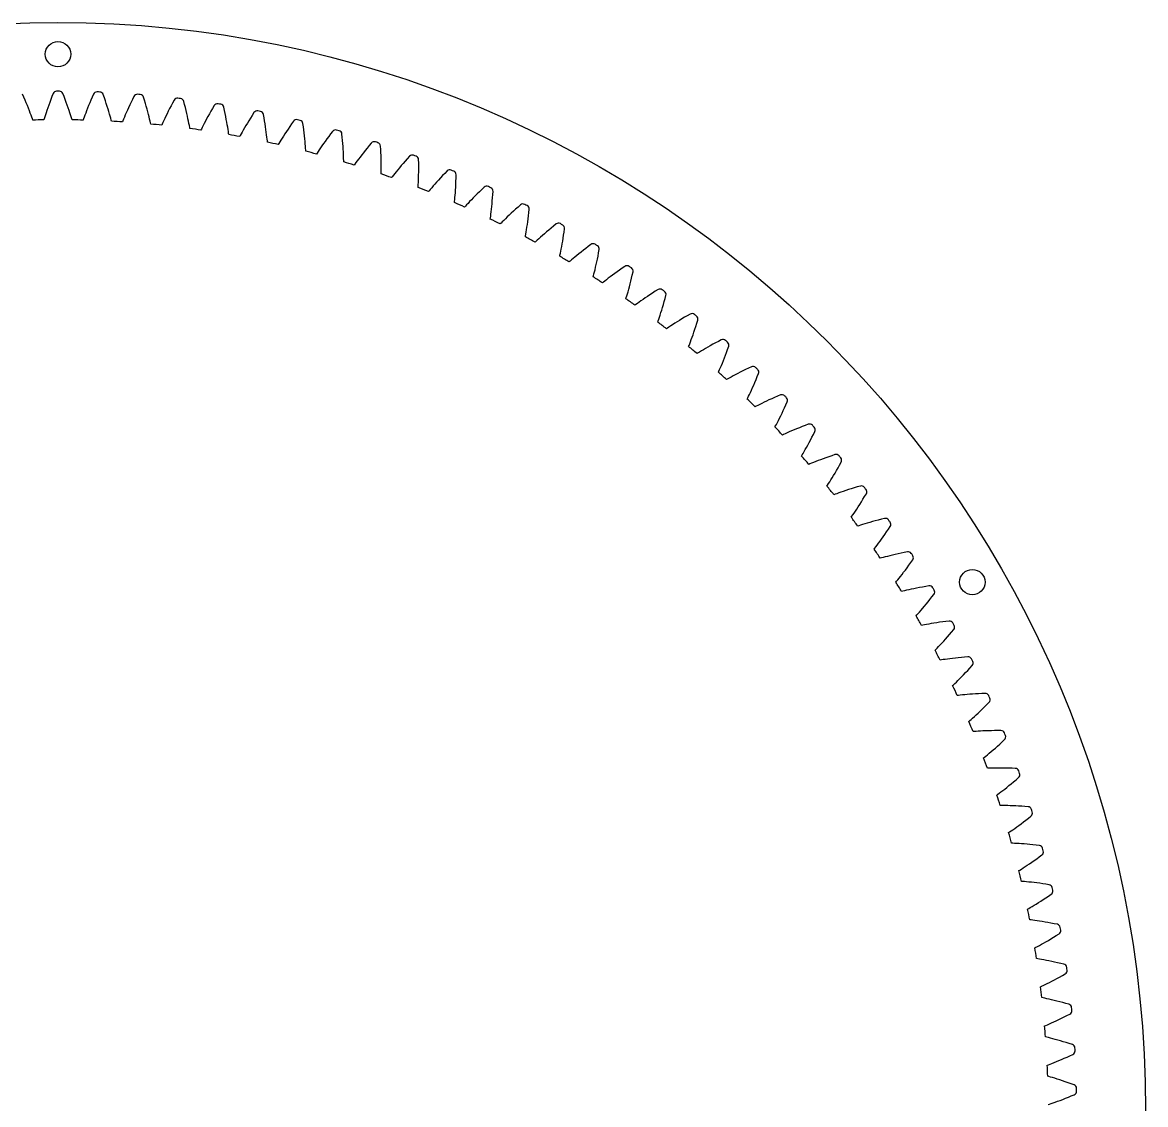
# Model space of a CAD drawing. Header units: millimetres. Extents: x -171 to 171, y -171 to 171.
# Drawn here: x -5.6 to 171.3, y 0.9 to 171.3 of the extents above; entities that cross this region are included whole.
import ezdxf

# ---------------------------------------------------------------- set-up
doc = ezdxf.new("R2010")
doc.units = ezdxf.units.MM

msp = doc.modelspace()

# ---------------------------------------------------------------- linework, layer by layer
at = {"layer": 'fixed_ring'}
for p, q in [((-5.388976, 159.555493), (-5.59615, 160.029648)), ((-5.191125, 159.095047), (-5.388976, 159.555493)), ((-0.958655, 159.643594), (-1.138044, 159.175647)), ((-0.770495, 160.125612), (-0.958655, 159.643594)), ((0.958655, 159.643594), (0.770495, 160.125612)), ((1.138044, 159.175647), (0.958655, 159.643594)), ((5.388976, 159.555493), (5.191125, 159.095047)), ((5.59615, 160.029648), (5.388976, 159.555493)), ((7.30477, 159.479267), (7.135922, 159.968384)), ((7.465413, 159.004558), (7.30477, 159.479267)), ((11.953947, 159.680645), (11.728086, 159.215101)), ((13.639335, 159.06277), (13.490066, 159.558213)), ((-5.004137, 158.649385), (-5.191125, 159.095047)), ((-4.828167, 158.219859), (-5.004137, 158.649385)), ((-4.663449, 157.808132), (-4.828167, 158.219859)), ((-4.510347, 157.416325), (-4.663449, 157.808132)), ((-1.751543, 157.471187), (-1.877682, 157.096808)), ((-1.614139, 157.868771), (-1.751543, 157.471187)), ((-1.465921, 158.286721), (-1.614139, 157.868771)), ((-1.307166, 158.722904), (-1.465921, 158.286721)), ((-1.138044, 159.175647), (-1.307166, 158.722904)), ((1.307166, 158.722904), (1.138044, 159.175647)), ((1.465921, 158.286721), (1.307166, 158.722904)), ((1.614139, 157.868771), (1.465921, 158.286721)), ((1.751543, 157.471187), (1.614139, 157.868771)), ((1.877682, 157.096808), (1.751543, 157.471187)), ((4.663449, 157.808132), (4.510347, 157.416325)), ((4.828167, 158.219859), (4.663449, 157.808132)), ((5.004137, 158.649385), (4.828167, 158.219859)), ((5.191125, 159.095047), (5.004137, 158.649385)), ((7.616402, 158.545449), (7.465413, 159.004558)), ((7.75769, 158.103299), (7.616402, 158.545449)), ((7.889175, 157.679787), (7.75769, 158.103299)), ((8.010664, 157.277055), (7.889175, 157.679787)), ((10.933664, 157.497966), (10.765106, 157.112556)), ((11.11462, 157.902819), (10.933664, 157.497966)), ((11.307528, 158.32501), (11.11462, 157.902819)), ((11.512086, 158.762885), (11.307528, 158.32501)), ((11.728086, 159.215101), (11.512086, 158.762885)), ((13.780978, 158.582049), (13.639335, 159.06277)), ((13.913595, 158.117301), (13.780978, 158.582049)), ((14.037193, 157.669883), (13.913595, 158.117301)), ((14.151737, 157.241479), (14.037193, 157.669883)), ((17.593038, 157.75029), (17.383498, 157.336102)), ((17.814843, 158.179686), (17.593038, 157.75029)), ((18.048651, 158.622957), (17.814843, 158.179686)), ((18.292842, 159.079154), (18.048651, 158.622957)), ((19.952333, 158.394762), (19.822879, 158.895748)), ((20.074752, 157.90879), (19.952333, 158.394762)), ((20.188788, 157.439137), (20.074752, 157.90879)), ((24.340678, 157.779998), (24.089432, 157.346373)), ((24.602813, 158.226126), (24.340678, 157.779998)), ((26.233782, 157.4763), (26.124348, 157.982036)), ((26.336784, 156.985845), (26.233782, 157.4763)), ((-4.369424, 157.047257), (-4.510347, 157.416325)), ((-4.241599, 156.704914), (-4.369424, 157.047257)), ((-4.128503, 156.395517), (-4.241599, 156.704914)), ((-4.033543, 156.130663), (-4.128503, 156.395517)), ((-3.969579, 155.949487), (-4.033543, 156.130663)), ((-2.176857, 156.167585), (-2.233568, 155.984009)), ((-2.092501, 156.436005), (-2.176857, 156.167585)), ((-1.991795, 156.749654), (-2.092501, 156.436005)), ((-1.877682, 157.096808), (-1.991795, 156.749654)), ((1.991795, 156.749654), (1.877682, 157.096808)), ((2.092501, 156.436005), (1.991795, 156.749654)), ((2.176857, 156.167585), (2.092501, 156.436005)), ((2.233568, 155.984009), (2.176857, 156.167585)), ((4.033543, 156.130663), (3.969579, 155.949487)), ((4.128503, 156.395517), (4.033543, 156.130663)), ((4.241599, 156.704914), (4.128503, 156.395517)), ((4.369424, 157.047257), (4.241599, 156.704914)), ((4.510347, 157.416325), (4.369424, 157.047257)), ((8.121819, 156.897956), (8.010664, 157.277055)), ((8.222041, 156.54654), (8.121819, 156.897956)), ((8.310197, 156.229136), (8.222041, 156.54654)), ((8.383815, 155.957575), (8.310197, 156.229136)), ((8.433183, 155.771889), (8.383815, 155.957575)), ((10.237565, 155.846866), (10.166448, 155.668376)), ((10.34298, 156.107736), (10.237565, 155.846866)), ((10.468287, 156.412392), (10.34298, 156.107736)), ((10.609621, 156.749381), (10.468287, 156.412392)), ((10.765106, 157.112556), (10.609621, 156.749381)), ((14.257119, 156.834235), (14.151737, 157.241479)), ((14.353114, 156.451017), (14.257119, 156.834235)), ((14.439285, 156.095895), (14.353114, 156.451017)), ((14.514753, 155.775236), (14.439285, 156.095895)), ((14.577517, 155.500963), (14.514753, 155.775236)), ((16.678423, 155.872549), (16.541102, 155.573115)), ((16.833042, 156.203653), (16.678423, 155.872549)), ((17.002842, 156.560359), (16.833042, 156.203653)), ((17.18659, 156.938764), (17.002842, 156.560359)), ((17.383498, 157.336102), (17.18659, 156.938764)), ((20.294501, 156.987159), (20.188788, 157.439137)), ((20.391921, 156.55454), (20.294501, 156.987159)), ((20.481029, 156.143428), (20.391921, 156.55454)), ((20.561714, 155.756697), (20.481029, 156.143428)), ((20.633698, 155.398429), (20.561714, 155.756697)), ((23.213694, 155.760608), (23.029847, 155.410935)), ((23.41234, 156.131408), (23.213694, 155.760608)), ((23.62489, 156.520604), (23.41234, 156.131408)), ((23.850731, 156.926134), (23.62489, 156.520604)), ((24.089432, 157.346373), (23.850731, 156.926134)), ((26.432058, 156.512029), (26.336784, 156.985845)), ((26.519718, 156.056206), (26.432058, 156.512029)), ((26.599863, 155.620056), (26.519718, 156.056206)), ((30.070711, 155.853846), (29.828926, 155.457615)), ((30.32593, 156.264262), (30.070711, 155.853846)), ((30.594217, 156.687556), (30.32593, 156.264262)), ((30.873881, 157.12291), (30.594217, 156.687556)), ((32.47375, 156.308835), (32.38451, 156.818522)), ((32.557172, 155.814673), (32.47375, 156.308835)), ((32.633533, 155.337444), (32.557172, 155.814673)), ((37.096131, 155.77125), (36.79938, 155.347359)), ((14.619463, 155.313461), (14.577517, 155.500963)), ((16.425399, 155.316643), (16.347243, 155.141122)), ((16.541102, 155.573115), (16.425399, 155.316643)), ((20.696359, 155.075024), (20.633698, 155.398429)), ((20.748168, 154.798472), (20.696359, 155.075024)), ((20.782626, 154.609451), (20.748168, 154.798472)), ((22.587262, 154.540833), (22.502189, 154.368557)), ((22.71307, 154.792502), (22.587262, 154.540833)), ((22.862186, 155.08624), (22.71307, 154.792502)), ((23.029847, 155.410935), (22.862186, 155.08624)), ((26.672556, 155.205726), (26.599863, 155.620056)), ((26.737801, 154.816093), (26.672556, 155.205726)), ((26.795485, 154.455247), (26.737801, 154.816093)), ((26.845238, 154.129606), (26.795485, 154.455247)), ((26.886012, 153.851213), (26.845238, 154.129606)), ((29.0098, 154.054707), (28.849123, 153.76713)), ((29.190236, 154.372481), (29.0098, 154.054707)), ((29.38784, 154.714568), (29.190236, 154.372481)), ((29.601071, 155.077177), (29.38784, 154.714568)), ((29.828926, 155.457615), (29.601071, 155.077177)), ((32.703002, 154.878496), (32.633533, 155.337444)), ((32.765744, 154.439504), (32.703002, 154.878496)), ((32.821907, 154.022612), (32.765744, 154.439504)), ((32.871611, 153.630693), (32.821907, 154.022612)), ((35.985796, 154.148816), (35.742997, 153.777738)), ((36.243143, 154.535121), (35.985796, 154.148816)), ((36.514477, 154.935066), (36.243143, 154.535121)), ((36.79938, 155.347359), (36.514477, 154.935066)), ((38.662371, 154.894213), (38.593464, 155.407045)), ((38.726081, 154.397126), (38.662371, 154.894213)), ((38.783409, 153.917238), (38.726081, 154.397126)), ((43.259725, 154.173284), (42.946356, 153.761526)), ((26.912929, 153.660972), (26.886012, 153.851213)), ((28.713409, 153.520662), (28.621555, 153.351904)), ((28.849123, 153.76713), (28.713409, 153.520662)), ((32.914903, 153.267839), (32.871611, 153.630693)), ((32.951671, 152.940478), (32.914903, 153.267839)), ((32.981344, 152.660684), (32.951671, 152.940478)), ((33.000676, 152.469523), (32.981344, 152.660684)), ((34.794155, 152.257743), (34.695664, 152.092771)), ((34.93956, 152.498621), (34.794155, 152.257743)), ((35.111543, 152.779583), (34.93956, 152.498621)), ((35.30447, 153.089931), (35.111543, 152.779583)), ((35.515518, 153.423892), (35.30447, 153.089931)), ((35.742997, 153.777738), (35.515518, 153.423892)), ((38.834577, 153.455891), (38.783409, 153.917238)), ((38.879815, 153.014752), (38.834577, 153.455891)), ((38.91936, 152.595957), (38.879815, 153.014752)), ((38.953443, 152.202372), (38.91936, 152.595957)), ((38.982275, 151.838083), (38.953443, 152.202372)), ((41.828405, 152.235143), (41.587039, 151.890622)), ((42.085765, 152.596276), (41.828405, 152.235143)), ((42.358267, 152.972044), (42.085765, 152.596276)), ((42.645287, 153.360886), (42.358267, 152.972044)), ((42.946356, 153.761526), (42.645287, 153.360886)), ((44.789859, 153.234672), (44.741395, 153.749839)), ((44.833756, 152.735445), (44.789859, 153.234672)), ((44.871959, 152.253657), (44.833756, 152.735445)), ((44.904745, 151.790641), (44.871959, 152.253657)), ((49.354916, 152.331538), (49.025425, 151.932564)), ((39.005999, 151.509519), (38.982275, 151.838083)), ((39.024526, 151.228767), (39.005999, 151.509519)), ((39.036242, 151.036988), (39.024526, 151.228767)), ((40.819884, 150.754073), (40.714912, 150.593147)), ((40.974751, 150.98898), (40.819884, 150.754073)), ((41.157767, 151.262882), (40.974751, 150.98898)), ((41.362881, 151.565315), (41.157767, 151.262882)), ((41.587039, 151.890622), (41.362881, 151.565315)), ((44.93241, 151.348052), (44.904745, 151.790641)), ((44.955274, 150.928016), (44.93241, 151.348052)), ((44.973682, 150.533387), (44.955274, 150.928016)), ((44.988009, 150.16824), (44.973682, 150.533387)), ((47.847674, 150.451834), (47.592802, 150.117181)), ((48.119188, 150.802449), (47.847674, 150.451834)), ((48.406413, 151.167087), (48.119188, 150.802449)), ((48.708666, 151.54421), (48.406413, 151.167087)), ((49.025425, 151.932564), (48.708666, 151.54421)), ((50.846524, 151.332836), (50.81858, 151.849522)), ((50.870539, 150.832258), (50.846524, 151.332836)), ((50.889558, 150.349332), (50.870539, 150.832258)), ((44.998651, 149.838993), (44.988009, 150.16824)), ((45.006002, 149.557725), (44.998651, 149.838993)), ((45.010085, 149.365633), (45.006002, 149.557725)), ((46.781068, 149.01203), (46.669781, 148.855405)), ((46.945152, 149.240595), (46.781068, 149.01203)), ((47.138913, 149.507004), (46.945152, 149.240595)), ((47.355888, 149.801043), (47.138913, 149.507004)), ((47.592802, 150.117181), (47.355888, 149.801043)), ((50.90391, 149.885379), (50.889558, 150.349332)), ((50.913958, 149.44204), (50.90391, 149.885379)), ((50.920104, 149.021427), (50.913958, 149.44204)), ((50.922809, 148.626378), (50.920104, 149.021427)), ((50.922607, 148.26095), (50.922809, 148.626378)), ((54.076525, 148.770173), (53.791286, 148.43063)), ((54.37802, 149.123103), (54.076525, 148.770173)), ((54.695026, 149.487912), (54.37802, 149.123103)), ((55.026975, 149.863366), (54.695026, 149.487912)), ((55.372067, 150.248925), (55.026975, 149.863366)), ((56.822791, 149.191711), (56.81541, 149.709099)), ((56.826886, 148.690574), (56.822791, 149.191711)), ((56.82669, 148.207274), (56.826886, 148.690574)), ((50.912756, 147.4581), (50.916314, 147.650203)), ((50.916314, 147.650203), (50.920152, 147.93154)), ((50.920152, 147.93154), (50.922607, 148.26095)), ((52.668282, 147.034369), (52.550856, 146.882291)), ((52.841323, 147.256229), (52.668282, 147.034369)), ((53.045522, 147.514724), (52.841323, 147.256229)), ((53.274016, 147.799905), (53.045522, 147.514724)), ((53.523311, 148.106374), (53.274016, 147.799905)), ((53.791286, 148.43063), (53.523311, 148.106374)), ((56.791416, 146.48436), (56.804419, 146.879204)), ((56.804419, 146.879204), (56.815, 147.299729)), ((56.815, 147.299729), (56.822586, 147.743117)), ((56.822586, 147.743117), (56.82669, 148.207274)), ((60.594902, 147.195243), (60.263643, 146.843325)), ((60.941515, 147.557202), (60.594902, 147.195243)), ((61.301664, 147.928737), (60.941515, 147.557202)), ((62.709209, 146.814684), (62.722404, 147.331956)), ((56.734925, 145.317405), (56.746117, 145.509215)), ((56.746117, 145.509215), (56.761136, 145.790177)), ((56.761136, 145.790177), (56.776686, 146.119229)), ((56.776686, 146.119229), (56.791416, 146.48436)), ((58.868255, 145.289194), (58.653941, 145.039021)), ((59.107906, 145.565065), (58.868255, 145.289194)), ((59.369189, 145.86138), (59.107906, 145.565065)), ((59.649843, 146.174726), (59.369189, 145.86138)), ((59.948355, 146.502661), (59.649843, 146.174726)), ((60.263643, 146.843325), (59.948355, 146.502661)), ((62.626206, 144.924507), (62.651413, 145.367243)), ((62.651413, 145.367243), (62.673968, 145.83087)), ((62.673968, 145.83087), (62.693377, 146.31378)), ((62.693377, 146.31378), (62.709209, 146.814684)), ((67.13433, 145.374644), (66.759695, 145.017721)), ((58.472216, 144.824216), (58.348837, 144.676927)), ((58.653941, 145.039021), (58.472216, 144.824216)), ((62.486192, 143.138147), (62.51237, 143.41829)), ((62.51237, 143.41829), (62.54099, 143.746464)), ((62.54099, 143.746464), (62.570224, 144.11072)), ((62.570224, 144.11072), (62.598915, 144.504736)), ((62.598915, 144.504736), (62.626206, 144.924507)), ((65.121191, 143.38575), (64.848335, 143.100056)), ((65.414082, 143.68769), (65.121191, 143.38575)), ((65.725395, 144.003498), (65.414082, 143.68769)), ((66.053977, 144.331358), (65.725395, 144.003498)), ((66.398966, 144.669828), (66.053977, 144.331358)), ((66.759695, 145.017721), (66.398966, 144.669828)), ((68.422145, 143.223877), (68.460738, 143.705634)), ((68.460738, 143.705634), (68.496471, 144.205512)), ((68.496471, 144.205512), (68.530221, 144.721851)), ((62.467384, 142.946934), (62.486192, 143.138147)), ((64.183694, 142.385066), (64.054557, 142.242799)), ((64.373815, 142.592476), (64.183694, 142.385066)), ((64.597906, 142.833931), (64.373815, 142.592476)), ((64.848335, 143.100056), (64.597906, 142.833931)), ((68.250096, 141.509212), (68.294429, 141.901775)), ((68.294429, 141.901775), (68.338386, 142.32013)), ((68.338386, 142.32013), (68.381176, 142.761513)), ((68.381176, 142.761513), (68.422145, 143.223877)), ((71.739867, 141.591173), (71.39851, 141.276636)), ((72.098039, 141.91566), (71.739867, 141.591173)), ((72.472314, 142.248937), (72.098039, 141.91566)), ((72.860842, 142.590683), (72.472314, 142.248937)), ((74.175427, 141.368322), (74.229677, 141.882911)), ((68.101069, 140.350434), (68.127465, 140.540749)), ((68.127465, 140.540749), (68.164759, 140.819629)), ((68.164759, 140.819629), (68.206403, 141.146406)), ((68.206403, 141.146406), (68.250096, 141.509212)), ((69.991901, 139.920464), (69.793684, 139.720776)), ((70.225414, 140.152818), (69.991901, 139.920464)), ((70.486225, 140.408777), (70.225414, 140.152818)), ((70.770224, 140.683397), (70.486225, 140.408777)), ((71.074887, 140.973454), (70.770224, 140.683397)), ((71.39851, 141.276636), (71.074887, 140.973454)), ((73.94251, 139.490715), (74.002814, 139.930049)), ((74.002814, 139.930049), (74.062132, 140.390418)), ((74.062132, 140.390418), (74.119848, 140.870259)), ((74.119848, 140.870259), (74.175427, 141.368322)), ((69.793684, 139.720776), (69.658993, 139.583755)), ((73.709366, 137.998303), (73.763968, 138.323166)), ((73.763968, 138.323166), (73.82205, 138.683948)), ((73.82205, 138.683948), (73.881955, 139.074439)), ((73.881955, 139.074439), (73.94251, 139.490715)), ((76.623308, 138.03631), (76.307354, 137.758595)), ((76.958729, 138.326386), (76.623308, 138.03631)), ((77.312321, 138.627104), (76.958729, 138.326386)), ((77.68311, 138.937094), (77.312321, 138.627104)), ((78.070339, 139.255228), (77.68311, 138.937094)), ((78.472147, 139.581257), (78.070339, 139.255228)), ((79.661759, 137.81214), (79.737095, 138.307599)), ((79.737095, 138.307599), (79.811761, 138.819624)), ((73.627072, 137.532012), (73.661013, 137.721126)), ((73.661013, 137.721126), (73.709366, 137.998303)), ((75.293316, 136.835558), (75.153284, 136.704001)), ((75.499315, 137.027208), (75.293316, 136.835558)), ((75.741881, 137.250095), (75.499315, 137.027208)), ((76.012662, 137.495483), (75.741881, 137.250095)), ((76.307354, 137.758595), (76.012662, 137.495483)), ((79.352659, 136.027197), (79.429716, 136.440737)), ((79.429716, 136.440737), (79.507438, 136.877325)), ((79.507438, 136.877325), (79.585012, 137.334973)), ((79.585012, 137.334973), (79.661759, 137.81214)), ((83.959371, 136.351125), (83.544919, 136.041328)), ((79.036656, 134.496123), (79.078089, 134.683738)), ((79.078089, 134.683738), (79.137423, 134.958774)), ((79.137423, 134.958774), (79.204897, 135.281209)), ((79.204897, 135.281209), (79.277277, 135.639397)), ((79.277277, 135.639397), (79.352659, 136.027197)), ((81.723827, 134.615968), (81.418908, 134.36478)), ((82.050572, 134.880903), (81.723827, 134.615968)), ((82.39726, 135.157414), (82.050572, 134.880903)), ((82.762528, 135.443837), (82.39726, 135.157414)), ((83.145348, 135.738841), (82.762528, 135.443837)), ((83.544919, 136.041328), (83.145348, 135.738841)), ((84.982052, 134.062373), (85.077708, 134.536111)), ((85.077708, 134.536111), (85.172683, 135.028184)), ((85.172683, 135.028184), (85.267646, 135.536836)), ((80.673894, 133.733976), (80.528743, 133.60809)), ((80.887349, 133.917284), (80.673894, 133.733976)), ((81.138585, 134.130352), (80.887349, 133.917284)), ((81.418908, 134.36478), (81.138585, 134.130352)), ((84.60715, 132.380372), (84.69789, 132.764868)), ((84.69789, 132.764868), (84.791327, 133.175018)), ((84.791327, 133.175018), (84.886345, 133.608171)), ((84.886345, 133.608171), (84.982052, 134.062373)), ((89.313838, 132.905393), (88.887397, 132.612318)), ((84.321266, 131.247568), (84.370125, 131.433388)), ((84.370125, 131.433388), (84.440347, 131.705847)), ((84.440347, 131.705847), (84.520587, 132.025345)), ((84.520587, 132.025345), (84.60715, 132.380372)), ((86.696413, 131.021619), (86.406992, 130.798521)), ((87.011078, 131.260485), (86.696413, 131.021619)), ((87.348098, 131.512221), (87.011078, 131.260485)), ((87.705504, 131.77473), (87.348098, 131.512221)), ((88.081871, 132.046405), (87.705504, 131.77473)), ((88.476116, 132.325956), (88.081871, 132.046405)), ((88.887397, 132.612318), (88.476116, 132.325956)), ((90.244718, 130.577792), (90.359133, 131.047354)), ((90.359133, 131.047354), (90.473595, 131.535261)), ((90.473595, 131.535261), (90.588705, 132.039735)), ((85.92691, 130.420932), (85.776868, 130.300917)), ((86.147484, 130.59561), (85.92691, 130.420932)), ((86.406992, 130.798521), (86.147484, 130.59561)), ((89.803242, 128.912026), (89.909196, 129.292611)), ((89.909196, 129.292611), (90.018865, 129.698721)), ((90.018865, 129.698721), (90.131029, 130.127755)), ((90.131029, 130.127755), (90.244718, 130.577792)), ((94.527081, 129.249511), (94.089326, 128.973621)), ((89.472548, 127.791483), (89.528756, 127.975214)), ((89.528756, 127.975214), (89.609754, 128.244666)), ((89.609754, 128.244666), (89.702633, 128.560721)), ((89.702633, 128.560721), (89.803242, 128.912026)), ((91.836834, 127.471285), (91.538772, 127.25987)), ((92.160746, 127.697453), (91.836834, 127.471285)), ((92.507508, 127.935591), (92.160746, 127.697453)), ((92.875068, 128.183683), (92.507508, 127.935591)), ((93.261938, 128.44018), (92.875068, 128.183683)), ((93.666986, 128.703836), (93.261938, 128.44018)), ((94.089326, 128.973621), (93.666986, 128.703836)), ((95.497681, 127.351383), (95.63145, 127.834354)), ((95.63145, 127.834354), (95.766525, 128.333853)), ((91.044057, 126.901667), (90.889363, 126.787711)), ((91.271402, 127.067437), (91.044057, 126.901667)), ((91.538772, 127.25987), (91.271402, 127.067437)), ((94.857336, 125.239844), (94.978337, 125.615916)), ((94.978337, 125.615916), (95.104065, 126.017345)), ((95.104065, 126.017345), (95.233197, 126.44158)), ((95.233197, 126.44158), (95.364688, 126.886742)), ((95.364688, 126.886742), (95.497681, 127.351383)), ((94.482354, 124.133334), (94.545822, 124.314685)), ((94.545822, 124.314685), (94.637469, 124.580704)), ((94.637469, 124.580704), (94.74284, 124.892817)), ((94.74284, 124.892817), (94.857336, 125.239844)), ((97.164689, 123.932505), (96.832041, 123.719394)), ((97.520644, 124.156669), (97.164689, 123.932505)), ((97.897777, 124.389952), (97.520644, 124.156669)), ((98.294538, 124.630865), (97.897777, 124.389952)), ((98.709749, 124.87821), (98.294538, 124.630865)), ((99.142481, 125.130991), (98.709749, 124.87821)), ((99.590858, 125.389259), (99.142481, 125.130991)), ((100.485227, 123.454044), (100.638092, 123.931314)), ((100.638092, 123.931314), (100.792919, 124.425049)), ((96.017246, 123.181744), (95.858143, 123.074028)), ((96.251001, 123.338344), (96.017246, 123.181744)), ((96.52581, 123.519996), (96.251001, 123.338344)), ((96.832041, 123.719394), (96.52581, 123.519996)), ((99.897298, 121.740596), (100.038886, 122.136709)), ((100.038886, 122.136709), (100.184782, 122.555475)), ((100.184782, 122.555475), (100.333867, 122.995057)), ((100.333867, 122.995057), (100.485227, 123.454044)), ((99.342765, 120.278905), (99.413393, 120.457589)), ((99.413393, 120.457589), (99.515543, 120.719754)), ((99.515543, 120.719754), (99.633239, 121.027431)), ((99.633239, 121.027431), (99.761441, 121.369632)), ((99.761441, 121.369632), (99.897298, 121.740596)), ((102.76569, 120.399534), (102.379581, 120.181429)), ((103.171715, 120.624484), (102.76569, 120.399534)), ((103.596431, 120.855125), (103.171715, 120.624484)), ((104.03887, 121.090502), (103.596431, 120.855125)), ((104.497161, 121.33074), (104.03887, 121.090502)), ((105.485604, 119.832314), (105.659938, 120.319503)), ((100.838611, 119.267045), (100.675352, 119.165739)), ((101.078407, 119.414228), (100.838611, 119.267045)), ((101.360221, 119.58481), (101.078407, 119.414228)), ((101.674138, 119.771876), (101.360221, 119.58481)), ((102.014995, 119.971594), (101.674138, 119.771876)), ((102.379581, 120.181429), (102.014995, 119.971594)), ((104.977954, 118.475584), (105.144398, 118.908892)), ((105.144398, 118.908892), (105.313886, 119.361498)), ((105.313886, 119.361498), (105.485604, 119.832314)), ((104.236262, 116.667922), (104.366097, 116.970676)), ((104.366097, 116.970676), (104.507803, 117.307509)), ((104.507803, 117.307509), (104.6583, 117.672779)), ((104.6583, 117.672779), (104.815525, 118.06295)), ((104.815525, 118.06295), (104.977954, 118.475584)), ((108.770753, 116.858545), (108.319306, 116.640944)), ((109.238233, 117.080373), (108.770753, 116.858545)), ((104.046095, 116.23429), (104.12377, 116.410025)), ((104.12377, 116.410025), (104.236262, 116.667922)), ((105.50053, 115.16376), (105.333373, 115.069026)), ((105.745988, 115.301294), (105.50053, 115.16376)), ((106.034361, 115.460537), (105.745988, 115.301294)), ((106.355466, 115.634975), (106.034361, 115.460537)), ((106.703994, 115.820984), (106.355466, 115.634975)), ((107.076634, 116.016158), (106.703994, 115.820984)), ((107.471109, 116.218741), (107.076634, 116.016158)), ((107.885757, 116.42737), (107.471109, 116.218741)), ((108.319306, 116.640944), (107.885757, 116.42737)), ((109.788673, 114.634707), (109.976021, 115.080217)), ((109.976021, 115.080217), (110.166322, 115.543834)), ((110.166322, 115.543834), (110.359887, 116.023707)), ((109.088917, 113.0599), (109.253817, 113.418897)), ((109.253817, 113.418897), (109.426429, 113.802509)), ((109.426429, 113.802509), (109.605135, 114.20836)), ((109.605135, 114.20836), (109.788673, 114.634707)), ((108.584906, 112.005885), (108.669507, 112.178393)), ((108.669507, 112.178393), (108.792163, 112.431613)), ((108.792163, 112.431613), (108.933932, 112.728966)), ((108.933932, 112.728966), (109.088917, 113.0599)), ((111.224273, 111.487237), (110.868625, 111.315231)), ((111.604377, 111.667441), (111.224273, 111.487237)), ((112.006594, 111.854181), (111.604377, 111.667441)), ((112.429208, 112.04616), (112.006594, 111.854181)), ((112.870906, 112.242329), (112.429208, 112.04616)), ((113.330647, 112.44181), (112.870906, 112.242329)), ((113.806577, 112.644877), (113.330647, 112.44181)), ((114.672845, 111.072656), (114.885334, 111.544454)), ((109.995631, 110.878378), (109.824839, 110.790364)), ((110.246363, 111.006044), (109.995631, 110.878378)), ((110.540838, 111.153697), (110.246363, 111.006044)), ((110.868625, 111.315231), (110.540838, 111.153697)), ((113.864307, 109.362123), (114.059007, 109.760548)), ((114.059007, 109.760548), (114.259351, 110.179262)), ((114.259351, 110.179262), (114.464263, 110.616971)), ((114.464263, 110.616971), (114.672845, 111.072656)), ((113.043414, 107.769383), (113.176041, 108.017527)), ((113.176041, 108.017527), (113.329519, 108.309009)), ((113.329519, 108.309009), (113.497538, 108.633519)), ((113.497538, 108.633519), (113.676581, 108.985677)), ((113.676581, 108.985677), (113.864307, 109.362123)), ((118.194969, 108.031267), (117.711342, 107.847282)), ((112.952022, 107.600375), (113.043414, 107.769383)), ((114.316806, 106.417674), (114.14265, 106.33652)), ((114.572415, 106.535271), (114.316806, 106.417674)), ((114.872528, 106.6711), (114.572415, 106.535271)), ((115.206477, 106.819475), (114.872528, 106.6711)), ((115.568682, 106.977205), (115.206477, 106.819475)), ((115.95565, 107.142156), (115.568682, 106.977205)), ((116.364974, 107.312757), (115.95565, 107.142156)), ((116.794886, 107.487783), (116.364974, 107.312757)), ((117.244033, 107.666236), (116.794886, 107.487783)), ((117.711342, 107.847282), (117.244033, 107.666236)), ((118.771512, 105.978817), (118.998046, 106.425849)), ((118.998046, 106.425849), (119.229125, 106.888826)), ((117.919598, 104.380128), (118.122143, 104.748813)), ((118.122143, 104.748813), (118.332528, 105.139182)), ((118.332528, 105.139182), (118.54936, 105.5496)), ((118.54936, 105.5496), (118.771512, 105.978817)), ((117.140538, 103.024727), (117.238577, 103.189968)), ((117.238577, 103.189968), (117.380964, 103.432643)), ((117.380964, 103.432643), (117.545909, 103.717793)), ((117.545909, 103.717793), (117.726697, 104.035367)), ((117.726697, 104.035367), (117.919598, 104.380128)), ((120.975888, 102.759445), (120.539357, 102.601649)), ((121.431774, 102.919901), (120.975888, 102.759445)), ((121.905912, 103.082224), (121.431774, 102.919901)), ((122.39647, 103.246837), (121.905912, 103.082224)), ((118.457222, 101.788702), (118.279978, 101.714536)), ((118.717305, 101.896044), (118.457222, 101.788702)), ((119.022581, 102.019834), (118.717305, 101.896044)), ((119.362165, 102.154815), (119.022581, 102.019834)), ((119.730354, 102.29802), (119.362165, 102.154815)), ((120.123574, 102.447456), (119.730354, 102.29802)), ((120.539357, 102.601649), (120.123574, 102.447456)), ((122.651919, 100.753043), (122.890959, 101.173089)), ((122.890959, 101.173089), (123.135087, 101.610761)), ((123.135087, 101.610761), (123.384389, 102.064185)), ((121.576435, 98.962577), (121.769705, 99.272713)), ((121.769705, 99.272713), (121.976161, 99.609532)), ((121.976161, 99.609532), (122.193203, 99.969873)), ((122.193203, 99.969873), (122.418942, 100.35157)), ((122.418942, 100.35157), (122.651919, 100.753043)), ((121.14383, 98.286176), (121.248361, 98.447389)), ((121.248361, 98.447389), (121.400283, 98.684211)), ((121.400283, 98.684211), (121.576435, 98.962577)), ((123.329116, 97.328627), (122.984434, 97.207254)), ((123.702708, 97.457082), (123.329116, 97.328627)), ((124.101558, 97.590766), (123.702708, 97.457082)), ((124.523142, 97.728307), (124.101558, 97.590766)), ((124.965601, 97.868623), (124.523142, 97.728307)), ((125.427507, 98.010828), (124.965601, 97.868623)), ((125.907722, 98.154173), (125.427507, 98.010828)), ((126.404437, 98.299153), (125.907722, 98.154173)), ((122.410334, 96.998781), (122.230281, 96.93172)), ((122.674478, 97.095699), (122.410334, 96.998781)), ((122.984434, 97.207254), (122.674478, 97.095699)), ((126.311786, 95.405281), (126.56054, 95.797174)), ((126.56054, 95.797174), (126.816091, 96.207385)), ((126.816091, 96.207385), (127.077425, 96.635005)), ((127.077425, 96.635005), (127.344557, 97.078159)), ((125.066427, 93.549144), (125.227644, 93.779739)), ((125.227644, 93.779739), (125.414724, 94.050882)), ((125.414724, 94.050882), (125.620171, 94.353088)), ((125.620171, 94.353088), (125.839854, 94.681433)), ((125.839854, 94.681433), (126.07105, 95.032861)), ((126.07105, 95.032861), (126.311786, 95.405281)), ((124.955569, 93.392214), (125.066427, 93.549144)), ((126.169889, 92.055486), (125.987313, 91.995636)), ((126.437678, 92.141825), (126.169889, 92.055486)), ((126.751824, 92.240969), (126.437678, 92.141825)), ((127.101059, 92.348543), (126.751824, 92.240969)), ((127.479462, 92.462043), (127.101059, 92.348543)), ((127.883312, 92.579765), (127.479462, 92.462043)), ((128.310031, 92.700437), (127.883312, 92.579765)), ((128.757718, 92.823051), (128.310031, 92.700437)), ((129.224912, 92.946779), (128.757718, 92.823051)), ((129.710447, 93.07092), (129.224912, 92.946779)), ((130.212533, 93.196037), (129.710447, 93.07092)), ((129.749554, 89.945582), (130.004905, 90.308137)), ((130.004905, 90.308137), (130.269043, 90.689831)), ((130.269043, 90.689831), (130.5407, 91.089557)), ((130.5407, 91.089557), (130.818829, 91.50645)), ((130.818829, 91.50645), (131.103367, 91.938633)), ((128.569728, 88.35058), (128.686737, 88.502978)), ((128.686737, 88.502978), (128.856995, 88.726982)), ((128.856995, 88.726982), (129.054706, 88.990473)), ((129.054706, 88.990473), (129.272005, 89.284272)), ((129.272005, 89.284272), (129.504569, 89.603624)), ((129.504569, 89.603624), (129.749554, 89.945582)), ((129.729945, 86.966631), (129.545133, 86.914087)), ((130.000954, 87.042256), (129.729945, 86.966631)), ((130.318793, 87.128833), (130.000954, 87.042256)), ((130.672029, 87.222437), (130.318793, 87.128833)), ((131.054645, 87.320803), (130.672029, 87.222437)), ((131.462856, 87.422377), (131.054645, 87.320803)), ((131.894035, 87.525988), (131.462856, 87.422377)), ((132.346243, 87.630707), (131.894035, 87.525988)), ((132.817987, 87.735763), (132.346243, 87.630707)), ((133.308073, 87.840502), (132.817987, 87.735763)), ((133.814737, 87.94556), (133.308073, 87.840502)), ((133.222896, 84.716081), (133.492459, 85.068198)), ((133.492459, 85.068198), (133.771563, 85.439088)), ((133.771563, 85.439088), (134.058898, 85.827698)), ((134.058898, 85.827698), (134.35338, 86.233204)), ((134.35338, 86.233204), (134.654876, 86.653733)), ((131.980592, 83.169246), (132.103567, 83.316871)), ((132.103567, 83.316871), (132.282596, 83.533929)), ((132.282596, 83.533929), (132.490626, 83.789351)), ((132.490626, 83.789351), (132.719434, 84.074279)), ((132.719434, 84.074279), (132.96451, 84.384133)), ((132.96451, 84.384133), (133.222896, 84.716081)), ((133.08487, 81.740265), (132.898115, 81.69511)), ((133.358672, 81.805055), (133.08487, 81.740265)), ((133.679701, 81.878927), (133.358672, 81.805055)), ((134.036379, 81.958414), (133.679701, 81.878927)), ((134.422604, 82.041491), (134.036379, 81.958414)), ((134.83453, 82.126755), (134.422604, 82.041491)), ((135.269487, 82.213143), (134.83453, 82.126755)), ((135.725502, 82.2998), (135.269487, 82.213143)), ((136.201049, 82.386019), (135.725502, 82.2998)), ((136.694912, 82.471191), (136.201049, 82.386019)), ((137.205351, 82.556022), (136.694912, 82.471191)), ((136.485586, 79.352626), (136.768935, 79.693747)), ((136.768935, 79.693747), (137.062563, 80.053248)), ((137.062563, 80.053248), (137.36512, 80.430128)), ((137.36512, 80.430128), (137.675492, 80.823605)), ((137.675492, 80.823605), (137.993468, 81.231816)), ((135.182767, 77.856403), (135.311514, 77.999023)), ((135.311514, 77.999023), (135.49903, 78.208792)), ((135.49903, 78.208792), (135.717051, 78.455742)), ((135.717051, 78.455742), (135.957006, 78.731348)), ((135.957006, 78.731348), (136.214207, 79.031213)), ((136.214207, 79.031213), (136.485586, 79.352626)), ((136.229361, 76.38465), (136.040959, 76.346955)), ((136.505522, 76.438504), (136.229361, 76.38465)), ((136.829235, 76.499554), (136.505522, 76.438504)), ((137.188791, 76.564798), (136.829235, 76.499554)), ((137.578013, 76.632455), (137.188791, 76.564798)), ((137.993003, 76.701275), (137.578013, 76.632455)), ((138.431051, 76.770301), (137.993003, 76.701275)), ((138.89015, 76.838761), (138.431051, 76.770301)), ((139.368749, 76.906005), (138.89015, 76.838761)), ((139.865608, 76.971476), (139.368749, 76.906005)), ((140.379016, 77.035946), (139.865608, 76.971476)), ((139.829151, 74.193285), (140.13684, 74.540828)), ((140.13684, 74.540828), (140.454141, 74.905381)), ((140.454141, 74.905381), (140.77991, 75.286208)), ((140.77991, 75.286208), (141.113864, 75.681454)), ((138.17119, 72.420454), (138.305506, 72.557843)), ((138.305506, 72.557843), (138.501214, 72.75999)), ((138.501214, 72.75999), (138.728879, 72.998077)), ((138.728879, 72.998077), (138.979602, 73.263926)), ((138.979602, 73.263926), (139.248521, 73.553328)), ((139.248521, 73.553328), (139.532464, 73.863698)), ((139.532464, 73.863698), (139.829151, 74.193285)), ((139.158445, 70.908255), (138.968693, 70.878081)), ((139.436529, 70.951087), (139.158445, 70.908255)), ((139.762413, 70.99922), (139.436529, 70.951087)), ((140.124278, 71.050118), (139.762413, 70.99922)), ((140.515883, 71.102247), (140.124278, 71.050118)), ((140.933281, 71.154513), (140.515883, 71.102247)), ((141.373726, 71.20607), (140.933281, 71.154513)), ((141.835184, 71.256224), (141.373726, 71.20607)), ((142.316078, 71.304387), (141.835184, 71.256224)), ((142.815147, 71.350053), (142.316078, 71.304387)), ((143.330713, 71.394061), (142.815147, 71.350053)), ((142.989531, 68.910544), (143.321074, 69.262193)), ((143.321074, 69.262193), (143.661726, 69.629768)), ((143.661726, 69.629768), (144.01113, 70.011425)), ((141.284398, 67.19614), (141.521349, 67.424988)), ((141.521349, 67.424988), (141.782443, 67.680659)), ((141.782443, 67.680659), (142.062655, 67.959141)), ((142.062655, 67.959141), (142.358712, 68.257977)), ((142.358712, 68.257977), (142.668268, 68.575508)), ((142.668268, 68.575508), (142.989531, 68.910544)), ((140.941137, 66.869993), (141.080808, 67.001933)), ((141.080808, 67.001933), (141.284398, 67.19614)), ((143.650714, 65.495242), (143.231568, 65.459611)), ((144.092861, 65.529248), (143.650714, 65.495242)), ((144.555948, 65.561016), (144.092861, 65.529248)), ((145.038377, 65.590023), (144.555948, 65.561016)), ((145.538866, 65.615811), (145.038377, 65.590023)), ((146.055774, 65.639287), (145.538866, 65.615811)), ((141.867491, 65.31974), (141.67669, 65.297134)), ((142.147058, 65.351483), (141.867491, 65.31974)), ((142.474598, 65.386622), (142.147058, 65.351483)), ((142.838201, 65.423092), (142.474598, 65.386622)), ((143.231568, 65.459611), (142.838201, 65.423092)), ((145.961388, 63.509488), (146.316384, 63.863229)), ((146.316384, 63.863229), (146.680685, 64.230693)), ((144.090045, 61.745286), (144.361096, 61.990374)), ((144.361096, 61.990374), (144.652158, 62.257496)), ((144.652158, 62.257496), (144.959862, 62.544326)), ((144.959862, 62.544326), (145.281797, 62.849299)), ((145.281797, 62.849299), (145.616126, 63.171297)), ((145.616126, 63.171297), (145.961388, 63.509488)), ((143.488226, 61.213797), (143.633033, 61.34008)), ((143.633033, 61.34008), (143.844182, 61.52604)), ((143.844182, 61.52604), (144.090045, 61.745286)), ((144.352215, 59.627941), (144.160666, 59.612938)), ((144.632823, 59.648544), (144.352215, 59.627941)), ((144.961501, 59.670633), (144.632823, 59.648544)), ((145.326267, 59.69262), (144.961501, 59.670633)), ((145.720775, 59.713471), (145.326267, 59.69262)), ((146.141006, 59.73241), (145.720775, 59.713471)), ((146.584155, 59.74881), (146.141006, 59.73241)), ((147.048139, 59.762142), (146.584155, 59.74881)), ((147.53134, 59.771947), (147.048139, 59.762142)), ((148.032459, 59.777817), (147.53134, 59.771947)), ((148.549892, 59.780724), (148.032459, 59.777817)), ((147.012937, 56.45741), (147.331801, 56.731779)), ((147.331801, 56.731779), (147.665606, 57.023712)), ((147.665606, 57.023712), (148.012472, 57.332164)), ((148.012472, 57.332164), (148.370906, 57.656361)), ((148.370906, 57.656361), (148.739685, 57.995709)), ((148.739685, 57.995709), (149.118307, 58.348399)), ((145.808431, 55.46081), (145.958144, 55.581236)), ((145.958144, 55.581236), (146.17652, 55.758654)), ((146.17652, 55.758654), (146.430904, 55.967952)), ((146.430904, 55.967952), (146.711485, 56.20207)), ((146.711485, 56.20207), (147.012937, 56.45741)), ((146.608689, 53.841858), (146.416695, 53.834482)), ((146.889894, 53.851289), (146.608689, 53.841858)), ((147.219191, 53.860293), (146.889894, 53.851289)), ((147.584542, 53.86776), (147.219191, 53.860293)), ((147.979567, 53.872911), (147.584542, 53.86776)), ((148.400219, 53.875128), (147.979567, 53.872911)), ((148.84367, 53.873897), (148.400219, 53.875128)), ((149.307817, 53.868773), (148.84367, 53.873897)), ((149.791025, 53.859359), (149.307817, 53.868773)), ((150.291982, 53.845301), (149.791025, 53.859359)), ((150.809121, 53.827635), (150.291982, 53.845301)), ((149.815925, 51.107959), (150.17478, 51.402377)), ((150.17478, 51.402377), (150.54582, 51.712068)), ((150.54582, 51.712068), (150.927799, 52.036486)), ((150.927799, 52.036486), (151.320143, 52.373845)), ((147.898083, 49.620127), (148.052465, 49.734506)), ((148.052465, 49.734506), (148.277722, 49.903102)), ((148.277722, 49.903102), (148.540226, 50.102121)), ((148.540226, 50.102121), (148.829893, 50.324899)), ((148.829893, 50.324899), (149.141258, 50.568052)), ((149.141258, 50.568052), (149.470778, 50.829528)), ((149.470778, 50.829528), (149.815925, 51.107959)), ((148.633345, 47.97064), (148.441209, 47.970903)), ((148.914702, 47.968884), (148.633345, 47.97064)), ((149.244096, 47.964789), (148.914702, 47.968884)), ((149.609456, 47.957725), (149.244096, 47.964789)), ((150.004373, 47.947167), (149.609456, 47.957725)), ((150.424781, 47.932659), (150.004373, 47.947167)), ((150.867832, 47.913799), (150.424781, 47.932659)), ((151.331409, 47.890225), (150.867832, 47.913799)), ((151.81386, 47.861608), (151.331409, 47.890225)), ((152.313862, 47.827646), (151.81386, 47.861608)), ((152.82989, 47.789434), (152.313862, 47.827646)), ((152.877264, 45.994982), (153.28271, 46.316476)), ((150.414675, 44.157068), (150.712971, 44.368155)), ((150.712971, 44.368155), (151.033756, 44.598736)), ((151.033756, 44.598736), (151.373411, 44.846905)), ((151.373411, 44.846905), (151.729355, 45.111394)), ((151.729355, 45.111394), (152.099631, 45.391312)), ((152.099631, 45.391312), (152.482689, 45.686007)), ((152.482689, 45.686007), (152.877264, 45.994982)), ((149.753878, 43.700985), (149.912685, 43.809135)), ((149.912685, 43.809135), (150.144466, 43.968643)), ((150.144466, 43.968643), (150.414675, 44.157068)), ((150.42298, 42.023571), (150.231007, 42.031472)), ((150.704045, 42.01063), (150.42298, 42.023571)), ((151.033016, 41.993443), (150.704045, 42.01063)), ((151.397806, 41.971859), (151.033016, 41.993443)), ((151.791991, 41.945609), (151.397806, 41.971859)), ((152.21149, 41.914398), (151.791991, 41.945609)), ((152.653441, 41.877939), (152.21149, 41.914398)), ((153.115714, 41.835954), (152.653441, 41.877939)), ((153.596647, 41.788179), (153.115714, 41.835954)), ((154.094903, 41.734365), (153.596647, 41.788179)), ((154.609004, 41.675667), (154.094903, 41.734365)), ((153.036691, 38.793369), (153.402869, 39.043498)), ((153.402869, 39.043498), (153.783981, 39.308475)), ((153.783981, 39.308475), (154.178452, 39.587707)), ((154.178452, 39.587707), (154.584999, 39.880751)), ((154.584999, 39.880751), (155.002906, 40.185872)), ((151.372881, 37.712743), (151.535862, 37.814494)), ((151.535862, 37.814494), (151.773802, 37.96466)), ((151.773802, 37.96466), (152.051288, 38.142194)), ((152.051288, 38.142194), (152.35774, 38.341255)), ((152.35774, 38.341255), (152.687439, 38.558901)), ((152.687439, 38.558901), (153.036691, 38.793369)), ((151.974766, 36.010053), (151.783258, 36.02558)), ((152.255095, 35.985948), (151.974766, 36.010053)), ((152.583122, 35.955696), (152.255095, 35.985948)), ((152.946765, 35.919627), (152.583122, 35.955696)), ((153.339595, 35.877726), (152.946765, 35.919627)), ((153.757521, 35.829862), (153.339595, 35.877726)), ((154.197674, 35.775861), (153.757521, 35.829862)), ((154.657912, 35.715531), (154.197674, 35.775861)), ((155.136565, 35.648673), (154.657912, 35.715531)), ((155.632288, 35.575093), (155.136565, 35.648673)), ((156.143649, 35.496003), (155.632288, 35.575093)), ((155.630428, 33.426811), (156.048303, 33.703461)), ((156.048303, 33.703461), (156.478011, 33.991725)), ((152.91943, 31.76006), (153.163152, 31.900648)), ((153.163152, 31.900648), (153.447477, 32.06701)), ((153.447477, 32.06701), (153.7616, 32.253729)), ((153.7616, 32.253729), (154.099691, 32.458095)), ((154.099691, 32.458095), (154.457989, 32.678494)), ((154.457989, 32.678494), (154.833822, 32.913867)), ((154.833822, 32.913867), (155.225167, 33.163482)), ((155.225167, 33.163482), (155.630428, 33.426811)), ((152.752532, 31.664868), (152.91943, 31.76006)), ((153.286249, 29.939596), (153.09551, 29.962725)), ((153.565397, 29.904366), (153.286249, 29.939596)), ((153.891963, 29.861097), (153.565397, 29.904366)), ((154.253884, 29.810599), (153.891963, 29.861097)), ((154.644738, 29.753113), (154.253884, 29.810599)), ((155.060431, 29.688672), (154.644738, 29.753113)), ((155.498089, 29.617215), (155.060431, 29.688672)), ((155.955564, 29.538634), (155.498089, 29.617215)), ((156.431181, 29.4528), (155.955564, 29.538634)), ((156.923586, 29.35957), (156.431181, 29.4528)), ((157.431398, 29.260213), (156.923586, 29.35957)), ((155.635057, 26.511947), (156.01995, 26.732192)), ((156.01995, 26.732192), (156.42091, 26.966051)), ((156.42091, 26.966051), (156.83632, 27.21306)), ((156.83632, 27.21306), (157.264863, 27.472878)), ((157.264863, 27.472878), (157.705691, 27.743831)), ((153.89065, 25.566926), (154.061201, 25.655407)), ((154.061201, 25.655407), (154.310319, 25.786194)), ((154.310319, 25.786194), (154.601033, 25.941121)), ((154.601033, 25.941121), (154.922331, 26.115204)), ((154.922331, 26.115204), (155.26828, 26.305967)), ((155.26828, 26.305967), (155.635057, 26.511947)), ((154.355354, 23.821799), (154.165686, 23.852492)), ((154.632881, 23.775498), (154.355354, 23.821799)), ((154.957468, 23.71928), (154.632881, 23.775498)), ((155.317096, 23.654433), (154.957468, 23.71928)), ((155.705356, 23.581454), (155.317096, 23.654433)), ((156.118158, 23.500537), (155.705356, 23.581454)), ((156.552629, 23.411737), (156.118158, 23.500537)), ((157.006618, 23.315031), (156.552629, 23.411737)), ((157.478447, 23.210356), (157.006618, 23.315031)), ((157.966756, 23.097623), (157.478447, 23.210356)), ((158.470217, 22.978156), (157.966756, 23.097623)), ((158.232755, 21.198855), (158.684007, 21.452068)), ((154.785436, 19.428557), (154.959369, 19.510187)), ((154.959369, 19.510187), (155.21349, 19.630967)), ((155.21349, 19.630967), (155.510134, 19.774213)), ((155.510134, 19.774213), (155.838099, 19.935385)), ((155.838099, 19.935385), (156.191358, 20.112244)), ((156.191358, 20.112244), (156.566034, 20.303479)), ((156.566034, 20.303479), (156.959379, 20.508248)), ((156.959379, 20.508248), (157.369319, 20.725982)), ((157.369319, 20.725982), (157.794221, 20.95628)), ((157.794221, 20.95628), (158.232755, 21.198855)), ((155.180392, 17.666335), (154.992094, 17.704544)), ((155.455859, 17.609037), (155.180392, 17.666335)), ((155.777955, 17.539959), (155.455859, 17.609037)), ((156.13472, 17.460866), (155.777955, 17.539959)), ((156.519771, 17.372508), (156.13472, 17.460866)), ((156.92903, 17.275244), (156.519771, 17.372508)), ((157.359627, 17.169241), (156.92903, 17.275244)), ((157.809413, 17.054562), (157.359627, 17.169241)), ((158.276707, 16.931212), (157.809413, 17.054562)), ((158.760148, 16.799154), (158.276707, 16.931212)), ((159.258461, 16.659766), (158.760148, 16.799154)), ((157.249448, 14.062907), (157.650623, 14.251876)), ((157.650623, 14.251876), (158.068895, 14.45314)), ((158.068895, 14.45314), (158.502617, 14.666363)), ((158.502617, 14.666363), (158.950449, 14.891312)), ((158.950449, 14.891312), (159.41141, 15.126385)), ((155.435474, 13.259467), (155.612515, 13.334118)), ((155.612515, 13.334118), (155.871237, 13.444699)), ((155.871237, 13.444699), (156.173341, 13.576039)), ((156.173341, 13.576039), (156.507454, 13.724044)), ((156.507454, 13.724044), (156.867466, 13.886719)), ((156.867466, 13.886719), (157.249448, 14.062907)), ((155.760058, 11.482936), (155.573428, 11.528601)), ((156.033029, 11.414732), (155.760058, 11.482936)), ((156.352124, 11.332903), (156.033029, 11.414732)), ((156.705463, 11.239689), (156.352124, 11.332903)), ((157.086696, 11.136093), (156.705463, 11.239689)), ((157.491765, 11.022635), (157.086696, 11.136093)), ((157.917807, 10.899596), (157.491765, 11.022635)), ((158.362678, 10.767127), (157.917807, 10.899596)), ((158.824698, 10.625296), (158.362678, 10.767127)), ((159.302508, 10.474123), (158.824698, 10.625296)), ((159.794885, 10.315033), (159.302508, 10.474123)), ((155.839736, 7.069411), (156.019605, 7.136964)), ((156.019605, 7.136964), (156.282519, 7.237172)), ((156.282519, 7.237172), (156.589606, 7.356398)), ((156.589606, 7.356398), (156.929339, 7.491003)), ((156.929339, 7.491003), (157.295533, 7.639236)), ((157.295533, 7.639236), (157.684219, 7.800098)), ((157.684219, 7.800098), (158.092589, 7.972969)), ((158.092589, 7.972969), (158.518532, 8.157445)), ((158.518532, 8.157445), (158.960388, 8.353257)), ((158.960388, 8.353257), (159.416809, 8.560223)), ((159.416809, 8.560223), (159.886752, 8.776784)), ((156.093435, 5.28138), (155.908768, 5.33443)), ((156.363479, 5.202378), (156.093435, 5.28138)), ((156.679068, 5.107928), (156.363479, 5.202378)), ((157.028422, 5.000739), (156.679068, 5.107928)), ((157.405235, 4.882069), (157.028422, 5.000739)), ((157.805473, 4.752596), (157.405235, 4.882069)), ((158.226287, 4.612717), (157.805473, 4.752596)), ((158.66554, 4.462666), (158.226287, 4.612717)), ((159.121556, 4.302579), (158.66554, 4.462666)), ((159.592977, 4.132529), (159.121556, 4.302579)), ((160.078641, 3.95399), (159.592977, 4.132529)), ((158.284578, 1.681455), (158.717518, 1.848851)), ((158.717518, 1.848851), (159.16681, 2.026941)), ((159.16681, 2.026941), (159.631098, 2.215599)), ((159.631098, 2.215599), (160.109279, 2.413305)), ((155.997584, 0.868177), (156.179996, 0.928526)), ((156.179996, 0.928526), (156.446686, 1.018202)), ((156.446686, 1.018202), (156.758271, 1.125125)), ((156.758271, 1.125125), (157.103087, 1.246117)), ((157.103087, 1.246117), (157.474884, 1.379675)), ((157.474884, 1.379675), (157.869658, 1.524957)), ((157.869658, 1.524957), (158.284578, 1.681455))]:
    msp.add_line(p, q, dxfattribs=at)
for centre, radius, start, end in [((-0.214586, 159.899856), 0.6, 90.076891, 157.897803), ((0, 0), 160.5, 89.923109, 90.076891), ((0.214586, 159.899856), 0.6, 22.102197, 89.923109), ((6.142644, 159.78197), 0.6, 87.79841, 155.619322), ((0, 0), 160.5, 87.644628, 87.79841), ((6.571478, 159.764908), 0.6, 19.823716, 87.644628), ((12.490162, 159.411436), 0.6, 85.519929, 153.340841), ((0, 0), 160.5, 85.366147, 85.519929), ((12.917978, 159.377338), 0.6, 17.545235, 85.366147), ((18.817931, 158.788839), 0.6, 83.241448, 151.06236), ((0, 0), 160.5, 83.087666, 83.241448), ((19.244053, 158.73776), 0.6, 15.266754, 83.087666), ((25.115944, 157.915165), 0.6, 80.962967, 148.783879), ((0, 0), 160.5, 80.809185, 80.962967), ((25.539699, 157.847185), 0.6, 12.988273, 80.809185), ((0, 0), 156, 90.820374, 91.458107), ((0, 0), 156, 88.541893, 89.179626), ((0, 0), 156, 86.263412, 86.901145), ((31.374244, 156.791795), 0.6, 78.684486, 146.505398), ((0, 0), 160.5, 78.530704, 78.684486), ((31.794961, 156.707021), 0.6, 10.709792, 78.530704), ((37.582935, 155.420504), 0.6, 76.406005, 144.226917), ((0, 0), 160.5, 76.252223, 76.406005), ((37.999949, 155.319071), 0.6, 8.431311, 76.252223), ((0, 0), 156, 83.984931, 84.622664), ((0, 0), 156, 81.70645, 82.344183), ((43.732199, 153.803462), 0.6, 74.127524, 141.948436), ((0, 0), 160.5, 73.973742, 74.127524), ((44.144851, 153.68553), 0.6, 6.15283, 73.973742), ((0, 0), 156, 79.427969, 80.065702), ((0, 0), 156, 77.149488, 77.787221), ((49.812314, 151.943224), 0.6, 71.849043, 139.669955), ((0, 0), 160.5, 71.695261, 71.849043), ((50.219951, 151.80898), 0.6, 3.874349, 71.695261), ((0, 0), 156, 74.871007, 75.50874), ((55.813665, 149.842733), 0.6, 69.570562, 137.391474), ((0, 0), 160.5, 69.41678, 69.570562), ((0, 0), 156, 72.592526, 73.230259), ((56.215643, 149.69239), 0.6, 1.595868, 69.41678), ((0, 0), 156, 70.314045, 70.951778), ((61.726764, 147.505311), 0.6, 67.292081, 135.112993), ((0, 0), 160.5, 67.138299, 67.292081), ((62.122446, 147.339104), 0.6, 359.317387, 67.138299), ((0, 0), 156, 68.035564, 68.673297), ((67.542259, 144.934651), 0.6, 65.0136, 132.834512), ((0, 0), 160.5, 64.859818, 65.0136), ((67.931022, 144.752846), 0.6, 357.038906, 64.859818), ((0, 0), 156, 65.757083, 66.394816), ((73.250957, 142.134821), 0.6, 62.735119, 130.556031), ((0, 0), 160.5, 62.581337, 62.735119), ((73.632184, 141.937703), 0.6, 354.760425, 62.581337), ((0, 0), 156, 63.478602, 64.116335), ((78.84383, 139.110246), 0.6, 60.456638, 128.27755), ((0, 0), 160.5, 60.302856, 60.456638), ((79.216918, 138.898128), 0.6, 352.481944, 60.302856), ((0, 0), 156, 61.200121, 61.837854), ((84.312034, 135.865709), 0.6, 58.178157, 125.999069), ((0, 0), 160.5, 58.024375, 58.178157), ((0, 0), 156, 58.92164, 59.559373), ((84.676395, 135.638926), 0.6, 350.203463, 58.024375), ((89.646924, 132.406341), 0.6, 55.899676, 123.720588), ((0, 0), 160.5, 55.745894, 55.899676), ((0, 0), 156, 56.643159, 57.280892), ((90.00198, 132.165251), 0.6, 347.924982, 55.745894), ((94.840064, 128.73761), 0.6, 53.621195, 121.442107), ((0, 0), 160.5, 53.467413, 53.621195), ((0, 0), 156, 54.364678, 55.002411), ((95.185254, 128.482595), 0.6, 345.646501, 53.467413), ((0, 0), 156, 52.086197, 52.72393), ((99.883241, 124.86532), 0.6, 51.342714, 119.163626), ((0, 0), 160.5, 51.188932, 51.342714), ((100.218021, 124.596783), 0.6, 343.36802, 51.188932), ((104.768483, 120.795591), 0.6, 49.064233, 116.885145), ((0, 0), 160.5, 48.910451, 49.064233), ((105.092322, 120.513957), 0.6, 341.089538, 48.910451), ((0, 0), 156, 49.807716, 50.445449), ((109.488065, 116.53486), 0.6, 46.785752, 114.606664), ((0, 0), 160.5, 46.63197, 46.785752), ((0, 0), 156, 47.529235, 48.166968), ((109.800451, 116.240574), 0.6, 338.811057, 46.63197), ((0, 0), 156, 45.250754, 45.888487), ((114.034523, 112.089863), 0.6, 44.507271, 112.328183), ((0, 0), 160.5, 44.353489, 44.507271), ((114.334962, 111.78339), 0.6, 336.532576, 44.353489), ((118.40067, 107.46763), 0.6, 42.22879, 110.049702), ((0, 0), 156, 42.972273, 43.610006), ((0, 0), 160.5, 42.075008, 42.22879), ((118.688687, 107.149454), 0.6, 334.254095, 42.075008), ((0, 0), 156, 40.693792, 41.331525), ((122.5796, 102.675467), 0.6, 39.950309, 107.771221), ((0, 0), 160.5, 39.796527, 39.950309), ((122.85474, 102.346093), 0.6, 331.975614, 39.796527), ((0, 0), 156, 38.415311, 39.053043), ((126.564707, 97.720954), 0.6, 37.671828, 105.49274), ((0, 0), 160.5, 37.518046, 37.671828), ((126.826535, 97.380902), 0.6, 329.697133, 37.518046), ((0, 0), 156, 36.13683, 36.774562), ((130.349689, 92.611924), 0.6, 35.393347, 103.214259), ((0, 0), 160.5, 35.239564, 35.393347), ((130.597791, 92.261731), 0.6, 327.418652, 35.239564), ((0, 0), 156, 33.858349, 34.496081), ((133.928562, 87.356455), 0.6, 33.114866, 100.935778), ((0, 0), 160.5, 32.961083, 33.114866), ((134.162545, 86.996676), 0.6, 325.140171, 32.961083), ((0, 0), 156, 31.579868, 32.2176), ((137.295666, 81.962858), 0.6, 30.836385, 98.657297), ((0, 0), 160.5, 30.682602, 30.836385), ((137.51516, 81.594061), 0.6, 322.86169, 30.682602), ((0, 0), 156, 29.301387, 29.939119), ((140.445677, 76.439661), 0.6, 28.557904, 96.378816), ((0, 0), 160.5, 28.404121, 28.557904), ((140.650336, 76.062429), 0.6, 320.583209, 28.404121), ((0, 0), 156, 27.022906, 27.660638), ((143.373615, 70.795597), 0.6, 26.279423, 94.100335), ((0, 0), 160.5, 26.12564, 26.279423), ((143.563114, 70.410526), 0.6, 318.304728, 26.12564), ((0, 0), 156, 24.744425, 25.382157), ((146.07485, 65.03959), 0.6, 24.000942, 91.821854), ((0, 0), 160.5, 23.847159, 24.000942), ((146.24889, 64.64729), 0.6, 316.026247, 23.847159), ((0, 0), 156, 22.465944, 23.103676), ((148.54511, 59.180743), 0.6, 21.722461, 89.543373), ((0, 0), 160.5, 21.568678, 21.722461), ((148.703416, 58.781834), 0.6, 313.747766, 21.568678), ((0, 0), 156, 20.187463, 20.825195), ((150.78049, 53.228319), 0.6, 19.44398, 87.264892), ((0, 0), 160.5, 19.290197, 19.44398), ((150.922812, 52.823431), 0.6, 311.469285, 19.290197), ((0, 0), 156, 17.908982, 18.546714), ((152.777455, 47.191729), 0.6, 17.165499, 84.986411), ((152.903567, 46.781504), 0.6, 309.190804, 17.011716), ((0, 0), 160.5, 17.011716, 17.165499), ((0, 0), 156, 15.630501, 16.268233), ((154.532847, 41.08052), 0.6, 14.887018, 82.70793), ((154.642551, 40.665605), 0.6, 306.912323, 14.733235), ((0, 0), 160.5, 14.733235, 14.887018), ((0, 0), 156, 13.35202, 13.989752), ((156.043891, 34.904354), 0.6, 12.608537, 80.429449), ((156.137013, 34.485406), 0.6, 304.633842, 12.454754), ((0, 0), 160.5, 12.454754, 12.608537), ((0, 0), 156, 11.073539, 11.711271), ((157.308198, 28.672998), 0.6, 10.330056, 78.150968), ((157.38459, 28.250678), 0.6, 302.355361, 10.176273), ((0, 0), 160.5, 10.176273, 10.330056), ((0, 0), 156, 8.795058, 9.43279), ((158.323768, 22.396303), 0.6, 8.051575, 75.872487), ((158.38331, 21.97128), 0.6, 300.07688, 7.897792), ((0, 0), 160.5, 7.897792, 8.051575), ((0, 0), 156, 6.516577, 7.154309), ((159.088996, 16.084195), 0.6, 5.773094, 73.594006), ((0, 0), 160.5, 5.619311, 5.773094), ((159.131593, 15.657141), 0.6, 297.798399, 5.619311), ((0, 0), 156, 4.238096, 4.875828), ((159.602671, 9.746655), 0.6, 3.494613, 71.315525), ((159.628257, 9.318245), 0.6, 295.519918, 3.34083), ((0, 0), 160.5, 3.34083, 3.494613), ((0, 0), 156, 1.959615, 2.597347), ((159.863982, 3.393703), 0.6, 1.216132, 69.037044), ((159.872515, 2.964615), 0.6, 293.241437, 1.062349), ((0, 0), 160.5, 1.062349, 1.216132)]:
    msp.add_arc(centre, radius, start, end, dxfattribs=at)
at = {"layer": 'holes'}
for centre in [(0, 166.326572), (144.043036, 83.163286)]:
    msp.add_circle(centre, 2, dxfattribs=at)
at = {"layer": 'outer'}
msp.add_circle((0, 0), 171.326572, dxfattribs=at)

doc.saveas('drawing.dxf')
